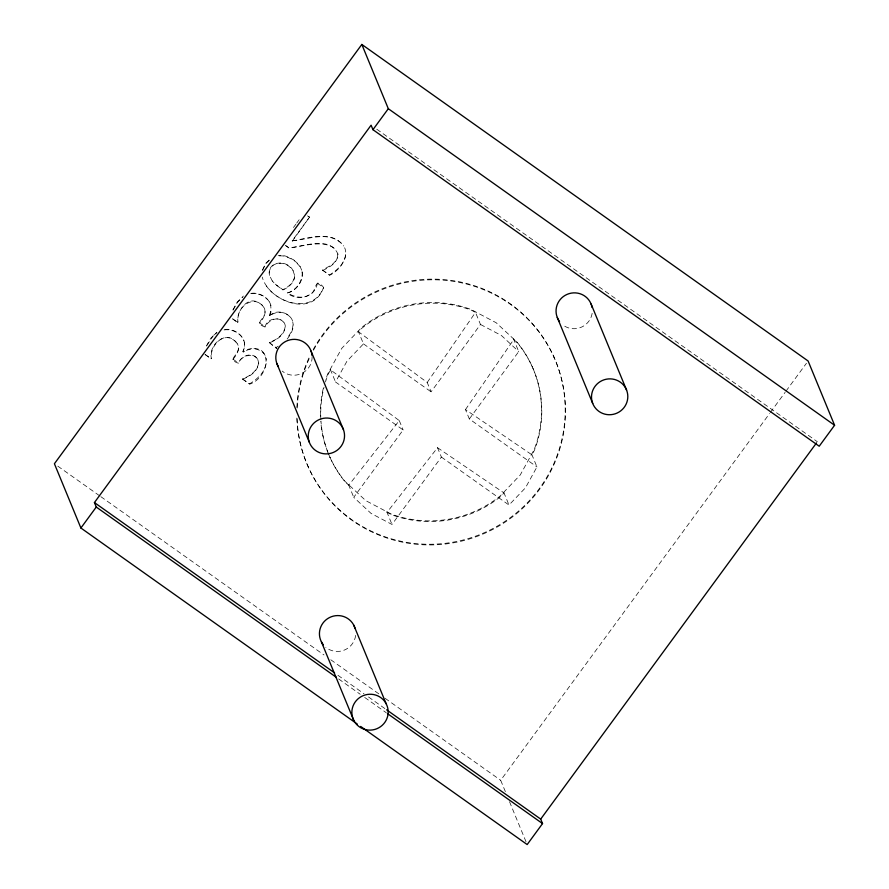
<?xml version="1.0" encoding="UTF-8"?>
<svg xmlns="http://www.w3.org/2000/svg" width="889" height="889" viewBox="0 0 889 889"><rect width="100%" height="100%" fill="white"/><g stroke="black" fill="none" stroke-linecap="round" stroke-linejoin="round"><path stroke-width="0.67" stroke-dasharray="4.45 3.33" d="M294.626 275.546C294.981 282.346 288.514 287.391 282.935 289.992L275.401 284.469L272.223 280.846M269.211 273.067C269.8 261.21 285.247 260.499 291.336 268.722M293.092 324.974L291.914 330.875L287.025 338.676M337.853 253.865L337.387 257.532L335.475 261.155L332.475 264.333L322.54 270.089L329.586 275.323C340.076 270.312 350.51 255.932 343.487 245.653M258.588 362.912C257.499 370.891 250.053 376.103 242.941 378.592L242.786 379.325L249.665 384.192C272.323 375.947 272.523 337.498 243.275 351.8L242.819 351.477C249.587 339.476 235.674 327.23 223.917 329.586M285.191 326.63C284.102 334.608 276.657 339.82 269.534 342.309C273.779 347.788 284.213 353 269.256 342.698M238.474 347.799C239.241 355.256 226.162 359.189 238.396 363.234C241.452 354.9 254.165 352.477 257.821 359.601C253.232 350.999 240.886 355.522 238.396 363.234M265.078 311.517C265.844 318.973 252.765 322.907 265 326.952C268.334 320.351 277.812 315.417 283.513 322.096M294.492 277.512C292.881 283.18 288.047 287.325 282.802 289.658L275.268 284.124M265.078 355.344C261.844 349.044 249.742 345.71 243.408 352.133L242.953 351.811C244.497 348.221 245.275 344.021 243.842 340.276M290.014 316.884C284.947 311.172 275.712 310.928 270.012 315.851L269.423 315.195L270.801 311.217M269.556 315.528C272.612 313.95 269.523 299.237 271.189 306.816M262.422 270.045L265.678 263.3L271.189 258.188M262.555 270.389L265.822 263.644L271.334 258.521M287.425 292.937C296.448 291.047 304.649 280.113 301.749 270.256C304.216 278.613 297.026 290.436 287.425 292.937C293.759 296.77 302.204 299.137 308.994 295.015C317.506 292.692 313.795 275.346 323.596 287.414C313.717 313.373 279.279 304.594 266.433 286.014M323.596 287.414C312.739 318.762 268.434 300.615 262.244 277.101M206.315 346.099L210.715 338.276L216.827 332.297M206.948 345.432L213.049 336.064M232.918 309.817L237.319 301.993L243.43 296.015M233.051 310.161L237.452 302.327L242.508 297.215M437.532 447.712L504.019 492.951L500.596 496.54A110.814 108.891 -22.4 0 1 391.371 514.664L387.015 512.364L437.532 447.712L441.389 457.079L391.993 524.454L371.035 513.398L353.744 497.329L403.139 429.954L335.531 381.992L346.988 361.145L363.479 343.876L358.211 331.108M531.689 454.146L536.945 466.925L525.499 487.772L509.008 505.041L441.389 457.079M427.22 382.459L475.504 312.372L471.137 310.072A110.814 108.891 -22.4 0 0 361.923 328.197L358.489 331.786L427.22 382.459L431.087 391.838L480.482 324.463L475.215 311.695M465.469 409.596L513.753 339.498L517.342 342.843A110.814 108.891 -22.4 0 1 534.345 450.501L531.966 454.835L465.469 409.596L469.336 418.963L536.945 466.925M293.47 227.495L295.904 224.184M296.715 223.072L299.137 219.761M341.554 243.43C327.919 230.618 307.661 239.597 292.148 240.841L309.572 217.083L307.338 215.505M292.292 241.175L309.572 217.083M235.996 342.187C224.939 329.819 209.56 345.21 211.371 358.367L211.037 358.823L211.226 358.023C208.637 343.11 228.184 328.63 237.507 344.121M264.111 307.838C254.421 292.814 235.507 307.361 237.974 322.085L237.641 322.54L237.83 321.74C236.741 310.283 248.387 294.481 260.199 303.66C268.122 308.239 264.966 317.217 259.599 323.118M232.996 359.4C236.63 355.055 240.441 348.255 237.363 343.787M265 326.952C267.545 316.217 285.38 316.14 285.336 326.963C284.247 334.953 276.79 340.165 269.678 342.643L269.389 343.032M242.786 379.325L243.075 378.936C250.187 376.447 257.643 371.235 258.732 363.245L257.821 359.601M322.674 270.434C329.452 267.489 337.931 262.711 337.987 254.21C329.875 235.463 304.038 246.564 288.936 247.787L286.025 245.72M317.373 283.002C315.717 296.959 297.915 301.704 287.558 293.27M469.336 418.963L518.732 351.588L513.475 338.82M505.363 791.621L500.685 780.286L769.574 413.541M770.385 412.429L785.143 392.305M785.965 391.182L806.456 363.234M325.485 381.959A110.814 108.891 -22.4 0 1 328.163 374.236L330.541 369.902L399.272 420.575L348.755 485.227L345.165 481.894A110.814 108.891 -22.4 0 1 320.973 421.064M287.169 339.009C291.025 334.297 294.437 328.141 292.737 321.874M213.771 335.22L216.972 332.642M322.54 270.089L329.441 274.99C337.631 270.056 346.466 261.999 345.621 251.531M276.123 347.577L278.213 346.154M242.653 378.981L249.52 383.859C258.343 378.681 268.011 369.335 266.133 358.156M269.423 315.195L269.878 315.517C277.435 308.183 291.303 313.328 292.881 322.207M292.148 240.841C308.55 238.43 331.597 229.562 343.632 245.997M285.191 245.364L289.081 248.12C303.982 246.242 325.318 238.552 336.587 250.331M251.72 293.237C258.577 292.514 265.689 296.026 269.378 301.838M250.665 293.637C256.799 292.714 263.077 295.081 267.456 299.404M224.061 329.919C232.007 328.763 240.875 333.031 243.986 340.62M480.482 324.463L501.452 335.52L518.732 351.588M376.758 129.216L817.369 441.744M307.483 215.838L309.705 217.427M317.517 283.347L323.74 287.758M363.479 343.876L431.087 391.838M259.455 322.774L264.866 326.607M232.596 318.718L237.496 322.196M232.729 319.051L237.641 322.54M232.851 359.056L238.263 362.89M205.003 354.3L210.893 358.478M205.148 354.644L211.037 358.823M57.807 466.147L99.712 495.873M100.846 496.673L323.985 654.949M330.786 659.771L379.492 694.32M385.148 698.332L500.685 780.286M337.942 675.296L364.001 693.764M368.535 696.987L385.515 709.033M338.665 678.974L360.178 694.242M364.712 697.454L386.237 712.711M297.482 263.255L293.815 260.166L286.002 256.499A19.158 18.825 -22.4 0 0 278.301 256.065M293.17 270.912C287.958 259.132 266.489 260.555 269.467 275.412M300.126 266.622L293.67 259.832L285.869 256.165A19.158 18.825 -22.4 0 0 278.168 255.732M272.367 281.191L269.334 275.068M269.234 301.493L270.589 304.327M293.026 270.567L294.759 275.89M299.982 266.278L301.749 270.256M553.736 356.589L554.025 357.278M532.078 366.312L532.355 366.99M503.741 492.273L509.008 505.041M399.272 420.575L403.139 429.954M509.519 801.7L526.655 843.294M330.264 369.224L335.531 381.992M386.726 511.686L391.993 524.454M348.477 484.549L353.744 497.329M329.875 457.057L330.152 457.735M308.205 466.781L308.494 467.458M312.117 356.811A18.202 17.891 -22.4 0 1 282.18 371.08M592.152 313.328A18.202 17.891 -22.4 0 1 562.815 324.896M355.622 635.391A18.202 17.891 -22.4 0 1 325.796 647.292M320.885 419.697A110.814 108.891 -22.4 0 1 324.007 387.248M313.461 350.244A134.561 132.228 -22.4 0 1 531.866 323.396A134.561 132.228 -22.4 0 1 480.56 535.056A134.561 132.228 -22.4 0 1 297.082 417.819M297.17 408.062A134.561 132.228 -22.4 0 1 310.361 356.245M328.285 453.334A110.814 108.891 -22.4 0 0 344.888 481.216L365.768 500.629L391.093 513.986A110.814 108.891 -22.4 0 0 500.307 495.862L520.232 474.993L534.067 449.823A110.814 108.891 -22.4 0 0 517.065 342.165L496.184 322.751L470.859 309.394A110.814 108.891 -22.4 0 0 361.634 327.519L341.72 348.377L327.885 373.558A110.814 108.891 -22.4 0 0 325.607 379.97M327.785 452.079A110.814 108.891 -22.4 0 1 320.785 421.742M320.484 416.285A110.814 108.891 -22.4 0 1 323.396 387.904M313.184 349.566A134.561 132.228 -22.4 0 1 531.589 322.718A134.561 132.228 -22.4 0 1 480.271 534.378A134.561 132.228 -22.4 0 1 296.804 417.141M296.882 407.384A134.561 132.228 -22.4 0 1 310.083 355.567"/><path stroke-width="1.33" d="M336.398 677.362L96.268 507.041L94.423 502.563L371.102 125.193L372.947 129.683L819.214 446.222L834.593 425.264L808.101 360.99L361.823 44.45L54.407 463.736L80.899 528.01L357.267 724.035M80.899 528.01L96.268 507.041M372.947 129.683L388.315 108.714L361.823 44.45M360.667 726.446L527.177 844.55L542.546 823.581L540.701 819.102L816.547 442.866M388.315 108.714L834.593 425.264M94.423 502.563L334.553 672.884M386.648 709.833L540.701 819.102M387.371 713.523L542.546 823.581M591.141 304.116L626.589 390.115A18.202 17.891 -22.4 0 1 606.865 414.552A18.202 17.891 -22.4 0 1 595.519 385.715A18.202 17.891 -22.4 0 1 626.589 390.115M557.27 317.462L592.719 403.473M311.072 351.077L343.498 429.754A18.202 17.891 -22.4 0 1 323.096 453.634A18.202 17.891 -22.4 0 1 312.572 424.498A18.202 17.891 -22.4 0 1 343.498 429.754M276.846 363.501L309.272 442.166M353.766 625.167L386.193 703.844M321.407 641.858L353.833 720.523M278.368 366.668A18.202 17.891 -22.4 0 1 288.447 340.276A18.202 17.891 -22.4 0 1 312.061 355.644M559.537 321.54A18.202 17.891 -22.4 0 1 567.104 294.37A18.202 17.891 -22.4 0 1 592.096 307.494M323.329 644.792A18.202 17.891 -22.4 0 1 329.341 617.633A18.202 17.891 -22.4 0 1 355.067 628.434M364.401 729.313A18.202 17.891 -22.4 0 0 387.782 708.233A18.202 17.891 -22.4 0 0 357.856 699.01A18.202 17.891 -22.4 0 0 364.401 729.313"/></g></svg>
